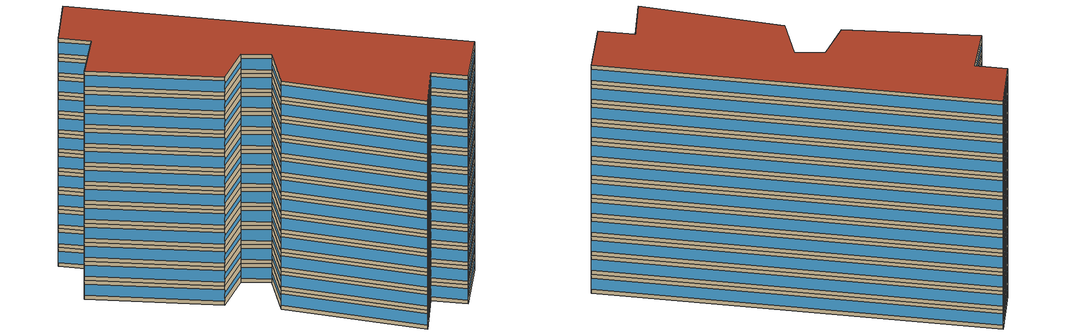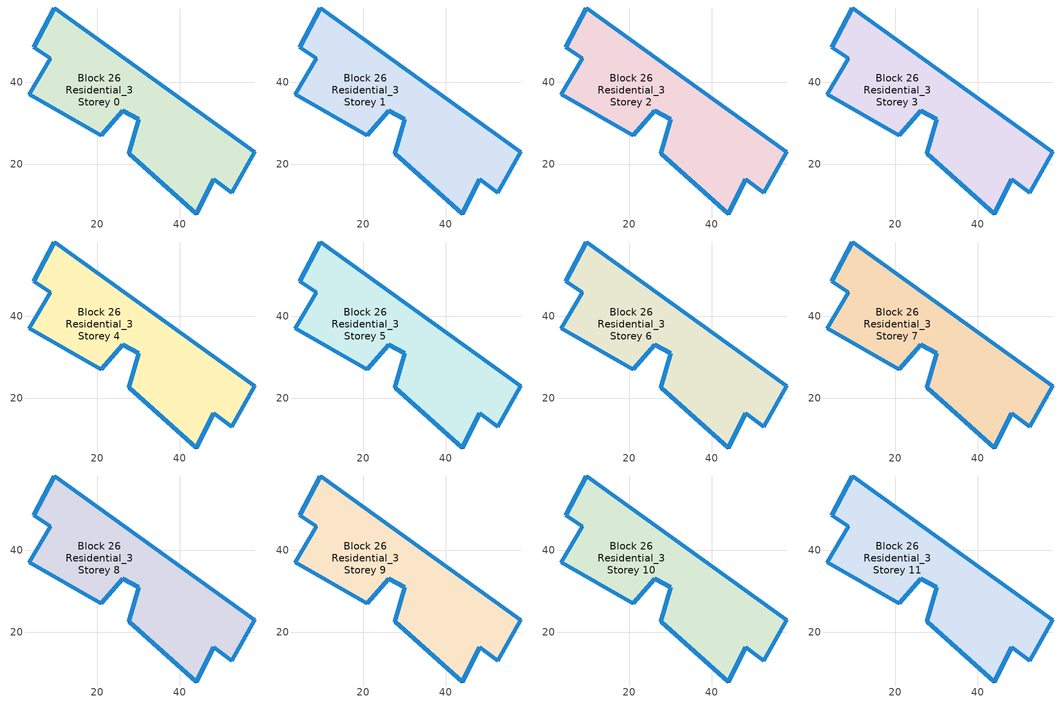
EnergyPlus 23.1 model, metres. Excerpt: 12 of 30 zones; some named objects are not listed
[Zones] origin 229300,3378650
Block 26 Residential_3 Storey 0
 floor ground (Project Floor): 58.23,23.07 52.69,13.11 48.26,16.33 44.01,7.89 27.66,22.5 29.99,30.98 26.1,32.97 20.86,27 3.43,36.97 8.45,45.73 4.49,48.49 9.53,58.01 z0
 wall outside (Project Wall): 9.53,58.01 4.49,48.49 8.45,45.73 3.43,36.97 20.86,27 26.1,32.97 29.99,30.98 27.66,22.5 44.01,7.89 48.26,16.33 52.69,13.11 58.23,23.07 9.53,58.01 z0:3
 window (Residential_west_window_construction): 9.53,58.01 4.49,48.49 / 8.45,45.72 3.43,36.98 / 29.99,30.98 27.66,22.5 z1.2:1.8
 window (Residential_south_window_construction): 4.49,48.49 8.45,45.73 / 3.44,36.97 20.85,27 / 26.1,32.97 29.99,30.99 / 27.67,22.49 44.01,7.9 / 48.26,16.32 52.69,13.11 z0.6:2.4
 window (Residential_east_window_construction): 20.86,27 26.1,32.97 / 44.02,7.89 48.26,16.32 / 52.7,13.11 58.22,23.06 z1.12:1.88
 window (Residential_north_window_construction): 58.2,23.08 9.55,58 z0.6:2.4
 roof outside (Project Ceiling): 52.69,13.11 58.23,23.07 9.53,58.01 4.49,48.49 8.45,45.73 3.43,36.97 20.86,27 26.1,32.97 29.99,30.98 27.66,22.5 44.01,7.89 48.26,16.33 z3
Block 26 Residential_3 Storey 1
 floor outside (Project Floor): 58.23,23.07 52.69,13.11 48.26,16.33 44.01,7.89 27.66,22.5 29.99,30.98 26.1,32.97 20.86,27 3.43,36.97 8.45,45.73 4.49,48.49 9.53,58.01 z3
 wall outside (Project Wall): 9.53,58.01 4.49,48.49 8.45,45.73 3.43,36.97 20.86,27 26.1,32.97 29.99,30.98 27.66,22.5 44.01,7.89 48.26,16.33 52.69,13.11 58.23,23.07 9.53,58.01 z3:6
 window (Residential_west_window_construction): 9.53,58.01 4.49,48.49 / 8.45,45.72 3.43,36.98 / 29.99,30.98 27.66,22.5 z4.2:4.8
 window (Residential_south_window_construction): 4.49,48.49 8.45,45.73 / 3.44,36.97 20.85,27 / 26.1,32.97 29.99,30.99 / 27.67,22.49 44.01,7.9 / 48.26,16.32 52.69,13.11 z3.6:5.4
 window (Residential_east_window_construction): 20.86,27 26.1,32.97 / 44.02,7.89 48.26,16.32 / 52.7,13.11 58.22,23.06 z4.12:4.88
 window (Residential_north_window_construction): 58.2,23.08 9.55,58 z3.6:5.4
 roof outside (Project Ceiling): 52.69,13.11 58.23,23.07 9.53,58.01 4.49,48.49 8.45,45.73 3.43,36.97 20.86,27 26.1,32.97 29.99,30.98 27.66,22.5 44.01,7.89 48.26,16.33 z6
Block 26 Residential_3 Storey 2
 floor outside (Project Floor): 58.23,23.07 52.69,13.11 48.26,16.33 44.01,7.89 27.66,22.5 29.99,30.98 26.1,32.97 20.86,27 3.43,36.97 8.45,45.73 4.49,48.49 9.53,58.01 z6
 wall outside (Project Wall): 9.53,58.01 4.49,48.49 8.45,45.73 3.43,36.97 20.86,27 26.1,32.97 29.99,30.98 27.66,22.5 44.01,7.89 48.26,16.33 52.69,13.11 58.23,23.07 9.53,58.01 z6:9
 window (Residential_west_window_construction): 9.53,58.01 4.49,48.49 / 8.45,45.72 3.43,36.98 / 29.99,30.98 27.66,22.5 z7.2:7.8
 window (Residential_south_window_construction): 4.49,48.49 8.45,45.73 / 3.44,36.97 20.85,27 / 26.1,32.97 29.99,30.99 / 27.67,22.49 44.01,7.9 / 48.26,16.32 52.69,13.11 z6.6:8.4
 window (Residential_east_window_construction): 20.86,27 26.1,32.97 / 44.02,7.89 48.26,16.32 / 52.7,13.11 58.22,23.06 z7.12:7.88
 window (Residential_north_window_construction): 58.2,23.08 9.55,58 z6.6:8.4
 roof outside (Project Ceiling): 52.69,13.11 58.23,23.07 9.53,58.01 4.49,48.49 8.45,45.73 3.43,36.97 20.86,27 26.1,32.97 29.99,30.98 27.66,22.5 44.01,7.89 48.26,16.33 z9
Block 26 Residential_3 Storey 3
 floor outside (Project Floor): 58.23,23.07 52.69,13.11 48.26,16.33 44.01,7.89 27.66,22.5 29.99,30.98 26.1,32.97 20.86,27 3.43,36.97 8.45,45.73 4.49,48.49 9.53,58.01 z9
 wall outside (Project Wall): 9.53,58.01 4.49,48.49 8.45,45.73 3.43,36.97 20.86,27 26.1,32.97 29.99,30.98 27.66,22.5 44.01,7.89 48.26,16.33 52.69,13.11 58.23,23.07 9.53,58.01 z9:12
 window (Residential_west_window_construction): 9.53,58.01 4.49,48.49 / 8.45,45.72 3.43,36.98 / 29.99,30.98 27.66,22.5 z10.2:10.8
 window (Residential_south_window_construction): 4.49,48.49 8.45,45.73 / 3.44,36.97 20.85,27 / 26.1,32.97 29.99,30.99 / 27.67,22.49 44.01,7.9 / 48.26,16.32 52.69,13.11 z9.6:11.4
 window (Residential_east_window_construction): 20.86,27 26.1,32.97 / 44.02,7.89 48.26,16.32 / 52.7,13.11 58.22,23.06 z10.12:10.88
 window (Residential_north_window_construction): 58.2,23.08 9.55,58 z9.6:11.4
 roof outside (Project Ceiling): 52.69,13.11 58.23,23.07 9.53,58.01 4.49,48.49 8.45,45.73 3.43,36.97 20.86,27 26.1,32.97 29.99,30.98 27.66,22.5 44.01,7.89 48.26,16.33 z12
Block 26 Residential_3 Storey 4
 floor outside (Project Floor): 58.23,23.07 52.69,13.11 48.26,16.33 44.01,7.89 27.66,22.5 29.99,30.98 26.1,32.97 20.86,27 3.43,36.97 8.45,45.73 4.49,48.49 9.53,58.01 z12
 wall outside (Project Wall): 9.53,58.01 4.49,48.49 8.45,45.73 3.43,36.97 20.86,27 26.1,32.97 29.99,30.98 27.66,22.5 44.01,7.89 48.26,16.33 52.69,13.11 58.23,23.07 9.53,58.01 z12:15
 window (Residential_west_window_construction): 9.53,58.01 4.49,48.49 / 8.45,45.72 3.43,36.98 / 29.99,30.98 27.66,22.5 z13.2:13.8
 window (Residential_south_window_construction): 4.49,48.49 8.45,45.73 / 3.44,36.97 20.85,27 / 26.1,32.97 29.99,30.99 / 27.67,22.49 44.01,7.9 / 48.26,16.32 52.69,13.11 z12.6:14.4
 window (Residential_east_window_construction): 20.86,27 26.1,32.97 / 44.02,7.89 48.26,16.32 / 52.7,13.11 58.22,23.06 z13.12:13.88
 window (Residential_north_window_construction): 58.2,23.08 9.55,58 z12.6:14.4
 roof outside (Project Ceiling): 52.69,13.11 58.23,23.07 9.53,58.01 4.49,48.49 8.45,45.73 3.43,36.97 20.86,27 26.1,32.97 29.99,30.98 27.66,22.5 44.01,7.89 48.26,16.33 z15
Block 26 Residential_3 Storey 5
 floor outside (Project Floor): 58.23,23.07 52.69,13.11 48.26,16.33 44.01,7.89 27.66,22.5 29.99,30.98 26.1,32.97 20.86,27 3.43,36.97 8.45,45.73 4.49,48.49 9.53,58.01 z15
 wall outside (Project Wall): 9.53,58.01 4.49,48.49 8.45,45.73 3.43,36.97 20.86,27 26.1,32.97 29.99,30.98 27.66,22.5 44.01,7.89 48.26,16.33 52.69,13.11 58.23,23.07 9.53,58.01 z15:18
 window (Residential_west_window_construction): 9.53,58.01 4.49,48.49 / 8.45,45.72 3.43,36.98 / 29.99,30.98 27.66,22.5 z16.2:16.8
 window (Residential_south_window_construction): 4.49,48.49 8.45,45.73 / 3.44,36.97 20.85,27 / 26.1,32.97 29.99,30.99 / 27.67,22.49 44.01,7.9 / 48.26,16.32 52.69,13.11 z15.6:17.4
 window (Residential_east_window_construction): 20.86,27 26.1,32.97 / 44.02,7.89 48.26,16.32 / 52.7,13.11 58.22,23.06 z16.12:16.88
 window (Residential_north_window_construction): 58.2,23.08 9.55,58 z15.6:17.4
 roof outside (Project Ceiling): 52.69,13.11 58.23,23.07 9.53,58.01 4.49,48.49 8.45,45.73 3.43,36.97 20.86,27 26.1,32.97 29.99,30.98 27.66,22.5 44.01,7.89 48.26,16.33 z18
Block 26 Residential_3 Storey 6
 floor outside (Project Floor): 58.23,23.07 52.69,13.11 48.26,16.33 44.01,7.89 27.66,22.5 29.99,30.98 26.1,32.97 20.86,27 3.43,36.97 8.45,45.73 4.49,48.49 9.53,58.01 z18
 wall outside (Project Wall): 9.53,58.01 4.49,48.49 8.45,45.73 3.43,36.97 20.86,27 26.1,32.97 29.99,30.98 27.66,22.5 44.01,7.89 48.26,16.33 52.69,13.11 58.23,23.07 9.53,58.01 z18:21
 window (Residential_west_window_construction): 9.53,58.01 4.49,48.49 / 8.45,45.72 3.43,36.98 / 29.99,30.98 27.66,22.5 z19.2:19.8
 window (Residential_south_window_construction): 4.49,48.49 8.45,45.73 / 3.44,36.97 20.85,27 / 26.1,32.97 29.99,30.99 / 27.67,22.49 44.01,7.9 / 48.26,16.32 52.69,13.11 z18.6:20.4
 window (Residential_east_window_construction): 20.86,27 26.1,32.97 / 44.02,7.89 48.26,16.32 / 52.7,13.11 58.22,23.06 z19.12:19.88
 window (Residential_north_window_construction): 58.2,23.08 9.55,58 z18.6:20.4
 roof outside (Project Ceiling): 52.69,13.11 58.23,23.07 9.53,58.01 4.49,48.49 8.45,45.73 3.43,36.97 20.86,27 26.1,32.97 29.99,30.98 27.66,22.5 44.01,7.89 48.26,16.33 z21
Block 26 Residential_3 Storey 7
 floor outside (Project Floor): 58.23,23.07 52.69,13.11 48.26,16.33 44.01,7.89 27.66,22.5 29.99,30.98 26.1,32.97 20.86,27 3.43,36.97 8.45,45.73 4.49,48.49 9.53,58.01 z21
 wall outside (Project Wall): 9.53,58.01 4.49,48.49 8.45,45.73 3.43,36.97 20.86,27 26.1,32.97 29.99,30.98 27.66,22.5 44.01,7.89 48.26,16.33 52.69,13.11 58.23,23.07 9.53,58.01 z21:24
 window (Residential_west_window_construction): 9.53,58.01 4.49,48.49 / 8.45,45.72 3.43,36.98 / 29.99,30.98 27.66,22.5 z22.2:22.8
 window (Residential_south_window_construction): 4.49,48.49 8.45,45.73 / 3.44,36.97 20.85,27 / 26.1,32.97 29.99,30.99 / 27.67,22.49 44.01,7.9 / 48.26,16.32 52.69,13.11 z21.6:23.4
 window (Residential_east_window_construction): 20.86,27 26.1,32.97 / 44.02,7.89 48.26,16.32 / 52.7,13.11 58.22,23.06 z22.12:22.88
 window (Residential_north_window_construction): 58.2,23.08 9.55,58 z21.6:23.4
 roof outside (Project Ceiling): 52.69,13.11 58.23,23.07 9.53,58.01 4.49,48.49 8.45,45.73 3.43,36.97 20.86,27 26.1,32.97 29.99,30.98 27.66,22.5 44.01,7.89 48.26,16.33 z24
Block 26 Residential_3 Storey 8
 floor outside (Project Floor): 58.23,23.07 52.69,13.11 48.26,16.33 44.01,7.89 27.66,22.5 29.99,30.98 26.1,32.97 20.86,27 3.43,36.97 8.45,45.73 4.49,48.49 9.53,58.01 z24
 wall outside (Project Wall): 9.53,58.01 4.49,48.49 8.45,45.73 3.43,36.97 20.86,27 26.1,32.97 29.99,30.98 27.66,22.5 44.01,7.89 48.26,16.33 52.69,13.11 58.23,23.07 9.53,58.01 z24:27
 window (Residential_west_window_construction): 9.53,58.01 4.49,48.49 / 8.45,45.72 3.43,36.98 / 29.99,30.98 27.66,22.5 z25.2:25.8
 window (Residential_south_window_construction): 4.49,48.49 8.45,45.73 / 3.44,36.97 20.85,27 / 26.1,32.97 29.99,30.99 / 27.67,22.49 44.01,7.9 / 48.26,16.32 52.69,13.11 z24.6:26.4
 window (Residential_east_window_construction): 20.86,27 26.1,32.97 / 44.02,7.89 48.26,16.32 / 52.7,13.11 58.22,23.06 z25.12:25.88
 window (Residential_north_window_construction): 58.2,23.08 9.55,58 z24.6:26.4
 roof outside (Project Ceiling): 52.69,13.11 58.23,23.07 9.53,58.01 4.49,48.49 8.45,45.73 3.43,36.97 20.86,27 26.1,32.97 29.99,30.98 27.66,22.5 44.01,7.89 48.26,16.33 z27
Block 26 Residential_3 Storey 9
 floor outside (Project Floor): 58.23,23.07 52.69,13.11 48.26,16.33 44.01,7.89 27.66,22.5 29.99,30.98 26.1,32.97 20.86,27 3.43,36.97 8.45,45.73 4.49,48.49 9.53,58.01 z27
 wall outside (Project Wall): 9.53,58.01 4.49,48.49 8.45,45.73 3.43,36.97 20.86,27 26.1,32.97 29.99,30.98 27.66,22.5 44.01,7.89 48.26,16.33 52.69,13.11 58.23,23.07 9.53,58.01 z27:30
 window (Residential_west_window_construction): 9.53,58.01 4.49,48.49 / 8.45,45.72 3.43,36.98 / 29.99,30.98 27.66,22.5 z28.2:28.8
 window (Residential_south_window_construction): 4.49,48.49 8.45,45.73 / 3.44,36.97 20.85,27 / 26.1,32.97 29.99,30.99 / 27.67,22.49 44.01,7.9 / 48.26,16.32 52.69,13.11 z27.6:29.4
 window (Residential_east_window_construction): 20.86,27 26.1,32.97 / 44.02,7.89 48.26,16.32 / 52.7,13.11 58.22,23.06 z28.12:28.88
 window (Residential_north_window_construction): 58.2,23.08 9.55,58 z27.6:29.4
 roof outside (Project Ceiling): 52.69,13.11 58.23,23.07 9.53,58.01 4.49,48.49 8.45,45.73 3.43,36.97 20.86,27 26.1,32.97 29.99,30.98 27.66,22.5 44.01,7.89 48.26,16.33 z30
Block 26 Residential_3 Storey 10
 floor outside (Project Floor): 58.23,23.07 52.69,13.11 48.26,16.33 44.01,7.89 27.66,22.5 29.99,30.98 26.1,32.97 20.86,27 3.43,36.97 8.45,45.73 4.49,48.49 9.53,58.01 z30
 wall outside (Project Wall): 9.53,58.01 4.49,48.49 8.45,45.73 3.43,36.97 20.86,27 26.1,32.97 29.99,30.98 27.66,22.5 44.01,7.89 48.26,16.33 52.69,13.11 58.23,23.07 9.53,58.01 z30:33
 window (Residential_west_window_construction): 9.53,58.01 4.49,48.49 / 8.45,45.72 3.43,36.98 / 29.99,30.98 27.66,22.5 z31.2:31.8
 window (Residential_south_window_construction): 4.49,48.49 8.45,45.73 / 3.44,36.97 20.85,27 / 26.1,32.97 29.99,30.99 / 27.67,22.49 44.01,7.9 / 48.26,16.32 52.69,13.11 z30.6:32.4
 window (Residential_east_window_construction): 20.86,27 26.1,32.97 / 44.02,7.89 48.26,16.32 / 52.7,13.11 58.22,23.06 z31.12:31.88
 window (Residential_north_window_construction): 58.2,23.08 9.55,58 z30.6:32.4
 roof outside (Project Ceiling): 52.69,13.11 58.23,23.07 9.53,58.01 4.49,48.49 8.45,45.73 3.43,36.97 20.86,27 26.1,32.97 29.99,30.98 27.66,22.5 44.01,7.89 48.26,16.33 z33
Block 26 Residential_3 Storey 11
 floor outside (Project Floor): 58.23,23.07 52.69,13.11 48.26,16.33 44.01,7.89 27.66,22.5 29.99,30.98 26.1,32.97 20.86,27 3.43,36.97 8.45,45.73 4.49,48.49 9.53,58.01 z33
 wall outside (Project Wall): 9.53,58.01 4.49,48.49 8.45,45.73 3.43,36.97 20.86,27 26.1,32.97 29.99,30.98 27.66,22.5 44.01,7.89 48.26,16.33 52.69,13.11 58.23,23.07 9.53,58.01 z33:36
 window (Residential_west_window_construction): 9.53,58.01 4.49,48.49 / 8.45,45.72 3.43,36.98 / 29.99,30.98 27.66,22.5 z34.2:34.8
 window (Residential_south_window_construction): 4.49,48.49 8.45,45.73 / 3.44,36.97 20.85,27 / 26.1,32.97 29.99,30.99 / 27.67,22.49 44.01,7.9 / 48.26,16.32 52.69,13.11 z33.6:35.4
 window (Residential_east_window_construction): 20.86,27 26.1,32.97 / 44.02,7.89 48.26,16.32 / 52.7,13.11 58.22,23.06 z34.12:34.88
 window (Residential_north_window_construction): 58.2,23.08 9.55,58 z33.6:35.4
 roof outside (Project Ceiling): 52.69,13.11 58.23,23.07 9.53,58.01 4.49,48.49 8.45,45.73 3.43,36.97 20.86,27 26.1,32.97 29.99,30.98 27.66,22.5 44.01,7.89 48.26,16.33 z36
[Building]
Building_1: North Axis=0; Terrain=City; Loads Convergence Tolerance Value=0.04; Temperature Convergence Tolerance Value=0.4; Solar Distribution=FullExterior; Maximum Number of Warmup Days=25; Minimum Number of Warmup Days=6
[Site:Location]
CHN Design_Conditions: Latitude=30; Longitude=114; Time Zone=8; Elevation=12
[SIZINGPERIOD:DESIGNDAY] Day of Month=21; DryBulb Temperature Range Modifier Type=DefaultMultipliers; Humidity Condition Type=Wetbulb; Barometric Pressure=101181; Rain Indicator=No; Snow Indicator=No; Daylight Saving Time Indicator=No; Sky Clearness=0; Begin Environment Reset Mode=FullResetAtBeginEnvironment
Name | Month | Day Type | Maximum DryBulb Temperature | Daily DryBulb Temperature Range | Wetbulb or DewPoint at Maximum DryBulb | Wind Speed | Wind Direction | Solar Model Indicator | ASHRAE Clear Sky Optical Depth for Beam Irradiance taub | ASHRAE Clear Sky Optical Depth for Diffuse Irradiance taud
Ann Htg 99.6% Condns DB | 1 | WinterDesignDay | -10 | 0 | -4.8 | 1 | 340 | ASHRAEClearSky | 0 | 0
Ann Clg .4% Condns DB=>MWB | 7 | SummerDesignDay | 40 | 6.6 | 27.1 | 3.5 | 220 | ASHRAETau | 0.781 | 1.413
[MATERIAL]
DefaultMaterial: Roughness=Rough; Thickness=0.1; Conductivity=0.1; Density=1000; Specific Heat=1000; Thermal Absorptance=0.9; Solar Absorptance=0.7; Visible Absorptance=0.7
[WINDOWMATERIAL:SIMPLEGLAZINGSYSTEM] Solar Heat Gain Coefficient=0.4; Visible Transmittance=0.6
Name | UFactor
Residential_east_window; Residential_south_window; Residential_north_window | 2
Residential_west_window | 1.5
[CONSTRUCTION]
Project Wall; Project Floor; Project Ceiling: DefaultMaterial
Residential_east_window_construction: Residential_east_window
Residential_south_window_construction: Residential_south_window
Residential_west_window_construction: Residential_west_window
Residential_north_window_construction: Residential_north_window
[SPACE] Ceiling Height=autocalculate; Volume=autocalculate; Floor Area=autocalculate; Space Type=Residential
Name | Zone
Block 26 Residential_3 Storey 0_space | Block 26 Residential_3 Storey 0
Block 26 Residential_3 Storey 1_space | Block 26 Residential_3 Storey 1
Block 26 Residential_3 Storey 2_space | Block 26 Residential_3 Storey 2
Block 26 Residential_3 Storey 3_space | Block 26 Residential_3 Storey 3
Block 26 Residential_3 Storey 4_space | Block 26 Residential_3 Storey 4
Block 26 Residential_3 Storey 5_space | Block 26 Residential_3 Storey 5
Block 26 Residential_3 Storey 6_space | Block 26 Residential_3 Storey 6
Block 26 Residential_3 Storey 7_space | Block 26 Residential_3 Storey 7
Block 26 Residential_3 Storey 8_space | Block 26 Residential_3 Storey 8
Block 26 Residential_3 Storey 9_space | Block 26 Residential_3 Storey 9
Block 26 Residential_3 Storey 10_space | Block 26 Residential_3 Storey 10
Block 26 Residential_3 Storey 11_space | Block 26 Residential_3 Storey 11
[SPACELIST]
Residential: Block 26 Residential_3 Storey 0_space, Block 26 Residential_3 Storey 1_space, Block 26 Residential_3 Storey 2_space, Block 26 Residential_3 Storey 3_space, Block 26 Residential_3 Storey 4_space, Block 26 Residential_3 Storey 5_space, Block 26 Residential_3 Storey 6_space, Block 26 Residential_3 Storey 7_space, Block 26 Residential_3 Storey 8_space, Block 26 Residential_3 Storey 9_space, Block 26 Residential_3 Storey 10_space, Block 26 Residential_3 Storey 11_space, Block 26 Residential_3 Storey 12_space, Block 26 Residential_3 Storey 13_space, Block 26 Residential_3 Storey 14_space, Block 26 Residential_3 Storey 15_space, Block 26 Residential_3 Storey 16_space, Block 26 Residential_3 Storey 17_space, Block 26 Residential_3 Storey 18_space, Block 26 Residential_3 Storey 19_space, Block 26 Residential_3 Storey 20_space, Block 26 Residential_3 Storey 21_space, Block 26 Residential_3 Storey 22_space, Block 26 Residential_3 Storey 23_space, Block 26 Residential_3 Storey 24_space, Block 26 Residential_3 Storey 25_space, Block 26 Residential_3 Storey 26_space, Block 26 Residential_3 Storey 27_space, Block 26 Residential_3 Storey 28_space, Block 26 Residential_3 Storey 29_space
[ZONE] Type=1; Multiplier=1; Ceiling Height=autocalculate; Volume=autocalculate; Floor Area=autocalculate; Part of Total Floor Area=Yes
Block 26 Residential_3 Storey 0; Block 26 Residential_3 Storey 1; Block 26 Residential_3 Storey 2; Block 26 Residential_3 Storey 3; Block 26 Residential_3 Storey 4; Block 26 Residential_3 Storey 5; Block 26 Residential_3 Storey 6; Block 26 Residential_3 Storey 7; Block 26 Residential_3 Storey 8; Block 26 Residential_3 Storey 9; Block 26 Residential_3 Storey 10; Block 26 Residential_3 Storey 11
[PEOPLE]
People_for_residential: Zone or ZoneList or Space or SpaceList=Residential; Number of People Schedule=SeasonalSchedule_Schedule_residential_people; Number of People Calculation Method=People/Area; People per Floor Area=0.04; Fraction Radiant=0.3; Sensible Heat Fraction=autocalculate; Activity Level Schedule=SeasonalSchedule_Schedule_residential_activity; Carbon Dioxide Generation Rate=3.82e-08; Enable ASHRAE 55 Comfort Warnings=No; Mean Radiant Temperature Calculation Type=ZoneAveraged; Clothing Insulation Calculation Method=ClothingInsulationSchedule; Cold Stress Temperature Threshold=15.56; Heat Stress Temperature Threshold=30
[LIGHTS]
Light_for_residential: Zone or ZoneList or Space or SpaceList=Residential; Schedule=SeasonalSchedule_residential_lighting; Design Level Calculation Method=Watts/Area; Watts per Zone Floor Area=5; Return Air Fraction=0; Fraction Radiant=0.32; Fraction Visible=0.25; Fraction Replaceable=1; EndUse Subcategory=General; Return Air Fraction Calculated from Plenum Temperature=No; Return Air Fraction Function of Plenum Temperature Coefficient 1=0; Return Air Fraction Function of Plenum Temperature Coefficient 2=0
[ELECTRICEQUIPMENT]
Equipment_for_residential: Zone or ZoneList or Space or SpaceList=Residential; Schedule=SeasonalSchedule_Schedule_residential_equipment; Design Level Calculation Method=Watts/Area; Watts per Zone Floor Area=3.8; Fraction Latent=0; Fraction Radiant=0; Fraction Lost=0; EndUse Subcategory=Electric Equipment
[DAYLIGHTING:CONTROLS] Illuminance Setpoint at Reference Point 1=300
Name | Zone or Space | Glare Calculation Daylighting Reference Point | Daylighting Reference Point 1
Dlight_Block 26 Residential_3 Storey 0 | Block 26 Residential_3 Storey 0 | Rpoint_Block 26 Residential_3 Storey 0 | Rpoint_Block 26 Residential_3 Storey 0
Dlight_Block 26 Residential_3 Storey 1 | Block 26 Residential_3 Storey 1 | Rpoint_Block 26 Residential_3 Storey 1 | Rpoint_Block 26 Residential_3 Storey 1
Dlight_Block 26 Residential_3 Storey 2 | Block 26 Residential_3 Storey 2 | Rpoint_Block 26 Residential_3 Storey 2 | Rpoint_Block 26 Residential_3 Storey 2
Dlight_Block 26 Residential_3 Storey 3 | Block 26 Residential_3 Storey 3 | Rpoint_Block 26 Residential_3 Storey 3 | Rpoint_Block 26 Residential_3 Storey 3
Dlight_Block 26 Residential_3 Storey 4 | Block 26 Residential_3 Storey 4 | Rpoint_Block 26 Residential_3 Storey 4 | Rpoint_Block 26 Residential_3 Storey 4
Dlight_Block 26 Residential_3 Storey 5 | Block 26 Residential_3 Storey 5 | Rpoint_Block 26 Residential_3 Storey 5 | Rpoint_Block 26 Residential_3 Storey 5
Dlight_Block 26 Residential_3 Storey 6 | Block 26 Residential_3 Storey 6 | Rpoint_Block 26 Residential_3 Storey 6 | Rpoint_Block 26 Residential_3 Storey 6
Dlight_Block 26 Residential_3 Storey 7 | Block 26 Residential_3 Storey 7 | Rpoint_Block 26 Residential_3 Storey 7 | Rpoint_Block 26 Residential_3 Storey 7
Dlight_Block 26 Residential_3 Storey 8 | Block 26 Residential_3 Storey 8 | Rpoint_Block 26 Residential_3 Storey 8 | Rpoint_Block 26 Residential_3 Storey 8
Dlight_Block 26 Residential_3 Storey 9 | Block 26 Residential_3 Storey 9 | Rpoint_Block 26 Residential_3 Storey 9 | Rpoint_Block 26 Residential_3 Storey 9
Dlight_Block 26 Residential_3 Storey 10 | Block 26 Residential_3 Storey 10 | Rpoint_Block 26 Residential_3 Storey 10 | Rpoint_Block 26 Residential_3 Storey 10
Dlight_Block 26 Residential_3 Storey 11 | Block 26 Residential_3 Storey 11 | Rpoint_Block 26 Residential_3 Storey 11 | Rpoint_Block 26 Residential_3 Storey 11
[HVACTEMPLATE:THERMOSTAT]
Name | Heating Setpoint Schedule | Cooling Setpoint Schedule
Thermostat_for_office | SeasonalSchedule_office_heating | SeasonalSchedule_office_cooling
Thermostat_for_commercial | SeasonalSchedule_commerical_heating | SeasonalSchedule_commerical_cooling
Thermostat_for_residential | SeasonalSchedule_residential_heating | SeasonalSchedule_residential_cooling
Thermostat_for_school | SeasonalSchedule_school_heating | SeasonalSchedule_school_cooling
Thermostat_for_hospital | SeasonalSchedule_hospital_heating | SeasonalSchedule_hospital_cooling
Thermostat_for_industrial | SeasonalSchedule_Industrial_heating | SeasonalSchedule_Industrial_cooling
Thermostat_for_transport | SeasonalSchedule_transport_heating | SeasonalSchedule_transport_cooling
Thermostat_for_administration | SeasonalSchedule_administration_heating | SeasonalSchedule_administration_cooling
[HVACTEMPLATE:ZONE:IDEALLOADSAIRSYSTEM] Template Thermostat=Thermostat_for_residential; Maximum Heating Supply Air Temperature=50; Minimum Cooling Supply Air Temperature=13; Maximum Heating Supply Air Humidity Ratio=0.0156; Minimum Cooling Supply Air Humidity Ratio=0.0077; Heating Limit=NoLimit; Cooling Limit=NoLimit; Dehumidification Control Type=ConstantSensibleHeatRatio; Cooling Sensible Heat Ratio=0.7; Dehumidification Setpoint=60; Humidification Control Type=None; Humidification Setpoint=30; Outdoor Air Method=DetailedSpecification; Outdoor Air Flow Rate per Person=0.00944; Outdoor Air Flow Rate per Zone Floor Area=0; Outdoor Air Flow Rate per Zone=0; Design Specification Outdoor Air Object=Ventilation_for_residential; Demand Controlled Ventilation Type=None; Outdoor Air Economizer Type=NoEconomizer; Heat Recovery Type=None; Sensible Heat Recovery Effectiveness=0.7; Latent Heat Recovery Effectiveness=0.65
Block 26 Residential_3 Storey 0; Block 26 Residential_3 Storey 1; Block 26 Residential_3 Storey 2; Block 26 Residential_3 Storey 3; Block 26 Residential_3 Storey 4; Block 26 Residential_3 Storey 5; Block 26 Residential_3 Storey 6; Block 26 Residential_3 Storey 7; Block 26 Residential_3 Storey 8; Block 26 Residential_3 Storey 9; Block 26 Residential_3 Storey 10; Block 26 Residential_3 Storey 11
[DESIGNSPECIFICATION:OUTDOORAIR]
Ventilation_for_residential: Outdoor Air Method=Flow/Person; Outdoor Air Flow per Person=0.00833333; Outdoor Air Flow per Zone Floor Area=0; Outdoor Air Flow per Zone=0; Outdoor Air Flow Air Changes per Hour=0
[SCHEDULE:DAY:HOURLY]
Schedule_administration_heating_summer_hourly; Schedule_commerical_heating_summer_hourly; Schedule_residential_heating_summer_hourly; Schedule_school_heating_summer_hourly; Schedule_hospital_heating_summer_hourly; Schedule_Industrial_heating_summer_hourly; Schedule_transport_heating_summer_hourly; Schedule_office_heating_summer_hourly: -20, -20, -20, -20, -20, -20, -20, -20, -20, -20, -20, -20, -20, -20, -20, -20, -20, -20, -20, -20, -20, -20, -20, -20
Schedule_administration_heating_winnter_weekday_hourly: 5, 5, 5, 5, 5, 5, 12, 12, 18, 20, 20, 20, 20, 20, 20, 20, 20, 20, 18, 5, 5, 5, 5, 5
Schedule_administration_heating_winnter_holiday_hourly; Schedule_school_heating_winnter_holiday_hourly: 5, 5, 5, 5, 5, 5, 5, 5, 5, 5, 5, 5, 5, 5, 5, 5, 5, 5, 5, 5, 5, 5, 5, 5
Schedule_administration_cooling_winter_hourly; Schedule_administration_cooling_summer_holiday_hourly; Schedule_commerical_cooling_winter_hourly; Schedule_residential_cooling_winter_hourly; Schedule_school_cooling_winter_hourly; Schedule_school_cooling_summer_holiday_hourly; Schedule_hospital_cooling_winter_hourly; Schedule_Industrial_cooling_winter_hourly; Schedule_transport_cooling_winter_hourly; Schedule_office_cooling_winter_hourly: 50, 50, 50, 50, 50, 50, 50, 50, 50, 50, 50, 50, 50, 50, 50, 50, 50, 50, 50, 50, 50, 50, 50, 50
Schedule_administration_cooling_summer_weekday_hourly: 50, 50, 50, 50, 50, 50, 50, 28, 26, 26, 26, 26, 26, 26, 26, 26, 26, 26, 50, 50, 50, 50, 50, 50
Schedule_commerical_heating_winnter_weekday_hourly; Schedule_commerical_heating_winnter_holiday_hourly: 5, 5, 5, 5, 5, 5, 12, 16, 18, 18, 18, 18, 18, 18, 18, 18, 18, 18, 18, 18, 12, 5, 5, 5
Schedule_commerical_cooling_summer_weekday_hourly; Schedule_commerical_cooling_summer_holiday_hourly: 50, 50, 50, 50, 50, 50, 50, 28, 24, 24, 24, 24, 24, 24, 24, 24, 24, 24, 24, 24, 24, 28, 50, 50
Schedule_residential_heating_winnter_weekday_hourly; Schedule_residential_heating_winnter_holiday_hourly: 18, 18, 18, 18, 18, 18, 18, -20, -20, -20, -20, -20, -20, -20, -20, -20, -20, -20, -20, -20, 18, 18, 18, 18
Schedule_residential_cooling_summer_weekday_hourly; Schedule_residential_cooling_summer_holiday_hourly: 26, 26, 26, 26, 26, 26, 26, 50, 50, 50, 50, 50, 50, 50, 50, 50, 50, 50, 50, 50, 26, 26, 26, 26
Schedule_residential_lighting_weekday_hourly; Schedule_residential_lighting_holiday_hourly: 0.1, 0.1, 0.1, 0.1, 0.1, 0.8, 0.5, 0, 0, 0, 0, 0, 0, 0, 0, 0, 0, 0, 1, 1, 1, 1, 0.1, 0.1
Schedule_residential_equipment_weekday_hourly: 0.2, 0.2, 0.2, 0.2, 0.2, 0.2, 0.8, 0.8, 0.6, 0.6, 0.8, 0.8, 0.8, 0.5, 0.5, 0.5, 0.6, 0.9, 0.9, 0.9, 0.9, 0.9, 0.2, 0.2
Schedule_residential_equipment_holiday_hourly: 0.2, 0.2, 0.2, 0.2, 0.2, 0.2, 0.75, 1, 0.5, 0.3, 0.5, 0.8, 0.5, 0.25, 0.25, 0.25, 0.25, 0.5, 0.9, 0.8, 0.75, 0.5, 0.2, 0.2
Schedule_residential_people_weekday_hourly: 1, 1, 1, 1, 1, 1, 0.5, 0.5, 0, 0, 0, 0, 0, 0, 0, 0, 0, 0, 0, 0, 0.5, 1, 1, 1
Schedule_residential_people_holiday_hourly: 0.5, 0.5, 0.5, 0.5, 0.5, 0.5, 0.5, 0.5, 0.5, 0.5, 0.5, 0.5, 0.5, 0.5, 0.5, 0.5, 0.5, 0.5, 0.5, 0.5, 0.5, 0.5, 0.5, 0.5
Schedule_residential_activity_weekday_hourly; Schedule_residential_activity_holiday_hourly: 108, 108, 108, 108, 108, 108, 108, 108, 108, 108, 108, 108, 108, 108, 108, 108, 108, 108, 108, 108, 108, 108, 108, 108
Schedule_school_heating_winnter_weekday_hourly: 5, 5, 5, 5, 5, 12, 18, 20, 20, 20, 20, 20, 20, 20, 20, 20, 20, 20, 18, 12, 5, 5, 5, 5
Schedule_school_cooling_summer_weekday_hourly: 50, 50, 50, 50, 50, 50, 28, 26, 26, 26, 26, 26, 26, 26, 26, 26, 26, 26, 50, 50, 50, 50, 50, 50
Schedule_hospital_heating_winnter_weekday_hourly; Schedule_hospital_heating_winnter_holiday_hourly: 22, 22, 22, 22, 22, 22, 22, 22, 22, 22, 22, 22, 22, 22, 22, 22, 22, 22, 22, 22, 22, 22, 22, 22
Schedule_hospital_cooling_summer_weekday_hourly; Schedule_hospital_cooling_summer_holiday_hourly: 26, 26, 26, 26, 26, 26, 26, 26, 26, 26, 26, 26, 26, 26, 26, 26, 26, 26, 26, 26, 26, 26, 26, 26
Schedule_Industrial_heating_winnter_weekday_hourly; Schedule_Industrial_heating_winnter_holiday_hourly: -20, -20, -20, -20, -20, -20, 18, 18, 18, 18, 18, 18, 18, 18, 18, 18, 18, 18, 18, -20, -20, -20, -20, -20
Schedule_Industrial_cooling_summer_weekday_hourly; Schedule_Industrial_cooling_summer_holiday_hourly: 50, 50, 50, 50, 50, 50, 50, 28, 28, 28, 28, 28, 28, 28, 28, 28, 28, 28, 28, 50, 50, 50, 50, 50
Schedule_transport_heating_winnter_weekday_hourly; Schedule_transport_heating_winnter_holiday_hourly: 18, 18, 18, 18, 18, 18, 20, 20, 20, 20, 20, 20, 20, 20, 20, 20, 20, 20, 20, 20, 20, 20, 18, 18
Schedule_transport_cooling_summer_weekday_hourly; Schedule_transport_cooling_summer_holiday_hourly: 26, 26, 26, 26, 26, 26, 26, 24, 24, 24, 25, 24, 24, 24, 24, 24, 24, 24, 24, 24, 24, 24, 26, 28
Schedule_office_heating_winnter_weekday_hourly: 5, 5, 5, 5, 5, 5, 12, 18, 20, 20, 20, 20, 20, 20, 20, 20, 20, 20, 20, 18, 12, 5, 5, 5
Schedule_office_heating_winnter_holiday_hourly: 5, 5, 5, 5, 5, 5, 5, 5, 5, 16, 16, 16, 16, 16, 16, 16, 16, 5, 5, 5, 5, 5, 5, 5
Schedule_office_cooling_summer_weekday_hourly: 50, 50, 50, 50, 50, 50, 28, 26, 26, 26, 26, 26, 26, 26, 26, 26, 26, 26, 26, 26, 50, 50, 50, 50
Schedule_office_cooling_summer_holiday_hourly: 50, 50, 50, 50, 50, 50, 50, 50, 50, 50, 50, 26, 26, 26, 26, 26, 26, 50, 50, 50, 50, 50, 50, 50
[SCHEDULE:WEEK:DAILY]
Schedule_office_heating_summer_weekly: Schedule_office_heating_summer_hourly, Schedule_office_heating_summer_hourly, Schedule_office_heating_summer_hourly, Schedule_office_heating_summer_hourly, Schedule_office_heating_summer_hourly, Schedule_office_heating_summer_hourly, Schedule_office_heating_summer_hourly, Schedule_office_heating_summer_hourly, Schedule_office_heating_summer_hourly, Schedule_office_heating_summer_hourly, Schedule_office_heating_summer_hourly, Schedule_office_heating_summer_hourly
Schedule_office_heating_winnter_weekly: Schedule_office_heating_winnter_holiday_hourly, Schedule_office_heating_winnter_weekday_hourly, Schedule_office_heating_winnter_weekday_hourly, Schedule_office_heating_winnter_weekday_hourly, Schedule_office_heating_winnter_weekday_hourly, Schedule_office_heating_winnter_weekday_hourly, Schedule_office_heating_winnter_holiday_hourly, Schedule_office_heating_winnter_holiday_hourly, Schedule_office_heating_winnter_weekday_hourly, Schedule_office_heating_winnter_weekday_hourly, Schedule_office_heating_winnter_holiday_hourly, Schedule_office_heating_winnter_holiday_hourly
Schedule_office_cooling_winnter_weekly: Schedule_office_cooling_winter_hourly, Schedule_office_cooling_winter_hourly, Schedule_office_cooling_winter_hourly, Schedule_office_cooling_winter_hourly, Schedule_office_cooling_winter_hourly, Schedule_office_cooling_winter_hourly, Schedule_office_cooling_winter_hourly, Schedule_office_cooling_winter_hourly, Schedule_office_cooling_winter_hourly, Schedule_office_cooling_winter_hourly, Schedule_office_cooling_winter_hourly, Schedule_office_cooling_winter_hourly
Schedule_office_cooling_summer_weekly: Schedule_office_cooling_summer_holiday_hourly, Schedule_office_cooling_summer_weekday_hourly, Schedule_office_cooling_summer_weekday_hourly, Schedule_office_cooling_summer_weekday_hourly, Schedule_office_cooling_summer_weekday_hourly, Schedule_office_cooling_summer_weekday_hourly, Schedule_office_cooling_summer_holiday_hourly, Schedule_office_cooling_summer_holiday_hourly, Schedule_office_cooling_summer_weekday_hourly, Schedule_office_cooling_summer_weekday_hourly, Schedule_office_cooling_summer_holiday_hourly, Schedule_office_cooling_summer_holiday_hourly
Schedule_commerical_heating_summer_weekly: Schedule_commerical_heating_summer_hourly, Schedule_commerical_heating_summer_hourly, Schedule_commerical_heating_summer_hourly, Schedule_commerical_heating_summer_hourly, Schedule_commerical_heating_summer_hourly, Schedule_commerical_heating_summer_hourly, Schedule_commerical_heating_summer_hourly, Schedule_commerical_heating_summer_hourly, Schedule_commerical_heating_summer_hourly, Schedule_commerical_heating_summer_hourly, Schedule_commerical_heating_summer_hourly, Schedule_commerical_heating_summer_hourly
Schedule_commerical_heating_winnter_weekly: Schedule_commerical_heating_winnter_holiday_hourly, Schedule_commerical_heating_winnter_weekday_hourly, Schedule_commerical_heating_winnter_weekday_hourly, Schedule_commerical_heating_winnter_weekday_hourly, Schedule_commerical_heating_winnter_weekday_hourly, Schedule_commerical_heating_winnter_weekday_hourly, Schedule_commerical_heating_winnter_holiday_hourly, Schedule_commerical_heating_winnter_holiday_hourly, Schedule_commerical_heating_winnter_weekday_hourly, Schedule_commerical_heating_winnter_weekday_hourly, Schedule_commerical_heating_winnter_holiday_hourly, Schedule_commerical_heating_winnter_holiday_hourly
Schedule_commerical_cooling_winnter_weekly: Schedule_commerical_cooling_winter_hourly, Schedule_commerical_cooling_winter_hourly, Schedule_commerical_cooling_winter_hourly, Schedule_commerical_cooling_winter_hourly, Schedule_commerical_cooling_winter_hourly, Schedule_commerical_cooling_winter_hourly, Schedule_commerical_cooling_winter_hourly, Schedule_commerical_cooling_winter_hourly, Schedule_commerical_cooling_winter_hourly, Schedule_commerical_cooling_winter_hourly, Schedule_commerical_cooling_winter_hourly, Schedule_commerical_cooling_winter_hourly
Schedule_commerical_cooling_summer_weekly: Schedule_commerical_cooling_summer_holiday_hourly, Schedule_commerical_cooling_summer_weekday_hourly, Schedule_commerical_cooling_summer_weekday_hourly, Schedule_commerical_cooling_summer_weekday_hourly, Schedule_commerical_cooling_summer_weekday_hourly, Schedule_commerical_cooling_summer_weekday_hourly, Schedule_commerical_cooling_summer_holiday_hourly, Schedule_commerical_cooling_summer_holiday_hourly, Schedule_commerical_cooling_summer_weekday_hourly, Schedule_commerical_cooling_summer_weekday_hourly, Schedule_commerical_cooling_summer_holiday_hourly, Schedule_commerical_cooling_summer_holiday_hourly
Schedule_residential_heating_summer_weekly: Schedule_residential_heating_summer_hourly, Schedule_residential_heating_summer_hourly, Schedule_residential_heating_summer_hourly, Schedule_residential_heating_summer_hourly, Schedule_residential_heating_summer_hourly, Schedule_residential_heating_summer_hourly, Schedule_residential_heating_summer_hourly, Schedule_residential_heating_summer_hourly, Schedule_residential_heating_summer_hourly, Schedule_residential_heating_summer_hourly, Schedule_residential_heating_summer_hourly, Schedule_residential_heating_summer_hourly
Schedule_residential_heating_winnter_weekly: Schedule_residential_heating_winnter_holiday_hourly, Schedule_residential_heating_winnter_weekday_hourly, Schedule_residential_heating_winnter_weekday_hourly, Schedule_residential_heating_winnter_weekday_hourly, Schedule_residential_heating_winnter_weekday_hourly, Schedule_residential_heating_winnter_weekday_hourly, Schedule_residential_heating_winnter_holiday_hourly, Schedule_residential_heating_winnter_holiday_hourly, Schedule_residential_heating_winnter_weekday_hourly, Schedule_residential_heating_winnter_weekday_hourly, Schedule_residential_heating_winnter_holiday_hourly, Schedule_residential_heating_winnter_holiday_hourly
Schedule_residential_cooling_winnter_weekly: Schedule_residential_cooling_winter_hourly, Schedule_residential_cooling_winter_hourly, Schedule_residential_cooling_winter_hourly, Schedule_residential_cooling_winter_hourly, Schedule_residential_cooling_winter_hourly, Schedule_residential_cooling_winter_hourly, Schedule_residential_cooling_winter_hourly, Schedule_residential_cooling_winter_hourly, Schedule_residential_cooling_winter_hourly, Schedule_residential_cooling_winter_hourly, Schedule_residential_cooling_winter_hourly, Schedule_residential_cooling_winter_hourly
Schedule_residential_cooling_summer_weekly: Schedule_residential_cooling_summer_holiday_hourly, Schedule_residential_cooling_summer_weekday_hourly, Schedule_residential_cooling_summer_weekday_hourly, Schedule_residential_cooling_summer_weekday_hourly, Schedule_residential_cooling_summer_weekday_hourly, Schedule_residential_cooling_summer_weekday_hourly, Schedule_residential_cooling_summer_holiday_hourly, Schedule_residential_cooling_summer_holiday_hourly, Schedule_residential_cooling_summer_weekday_hourly, Schedule_residential_cooling_summer_weekday_hourly, Schedule_residential_cooling_summer_holiday_hourly, Schedule_residential_cooling_summer_holiday_hourly
Schedule_residential_lighting_weekly: Schedule_residential_lighting_holiday_hourly, Schedule_residential_lighting_weekday_hourly, Schedule_residential_lighting_weekday_hourly, Schedule_residential_lighting_weekday_hourly, Schedule_residential_lighting_weekday_hourly, Schedule_residential_lighting_weekday_hourly, Schedule_residential_lighting_holiday_hourly, Schedule_residential_lighting_holiday_hourly, Schedule_residential_lighting_weekday_hourly, Schedule_residential_lighting_weekday_hourly, Schedule_residential_lighting_holiday_hourly, Schedule_residential_lighting_holiday_hourly
Schedule_residential_equipment_weekly: Schedule_residential_equipment_holiday_hourly, Schedule_residential_equipment_weekday_hourly, Schedule_residential_equipment_weekday_hourly, Schedule_residential_equipment_weekday_hourly, Schedule_residential_equipment_weekday_hourly, Schedule_residential_equipment_weekday_hourly, Schedule_residential_equipment_holiday_hourly, Schedule_residential_equipment_holiday_hourly, Schedule_residential_equipment_weekday_hourly, Schedule_residential_equipment_weekday_hourly, Schedule_residential_equipment_holiday_hourly, Schedule_residential_equipment_holiday_hourly
Schedule_residential_people_weekly: Schedule_residential_people_holiday_hourly, Schedule_residential_people_weekday_hourly, Schedule_residential_people_weekday_hourly, Schedule_residential_people_weekday_hourly, Schedule_residential_people_weekday_hourly, Schedule_residential_people_weekday_hourly, Schedule_residential_people_holiday_hourly, Schedule_residential_people_holiday_hourly, Schedule_residential_people_weekday_hourly, Schedule_residential_people_weekday_hourly, Schedule_residential_people_holiday_hourly, Schedule_residential_people_holiday_hourly
Schedule_residential_activity_weekly: Schedule_residential_activity_holiday_hourly, Schedule_residential_activity_weekday_hourly, Schedule_residential_activity_weekday_hourly, Schedule_residential_activity_weekday_hourly, Schedule_residential_activity_weekday_hourly, Schedule_residential_activity_weekday_hourly, Schedule_residential_activity_holiday_hourly, Schedule_residential_activity_holiday_hourly, Schedule_residential_activity_weekday_hourly, Schedule_residential_activity_weekday_hourly, Schedule_residential_activity_holiday_hourly, Schedule_residential_activity_holiday_hourly
Schedule_school_heating_summer_weekly: Schedule_school_heating_summer_hourly, Schedule_school_heating_summer_hourly, Schedule_school_heating_summer_hourly, Schedule_school_heating_summer_hourly, Schedule_school_heating_summer_hourly, Schedule_school_heating_summer_hourly, Schedule_school_heating_summer_hourly, Schedule_school_heating_summer_hourly, Schedule_school_heating_summer_hourly, Schedule_school_heating_summer_hourly, Schedule_school_heating_summer_hourly, Schedule_school_heating_summer_hourly
Schedule_school_heating_winnter_weekly: Schedule_school_heating_winnter_holiday_hourly, Schedule_school_heating_winnter_weekday_hourly, Schedule_school_heating_winnter_weekday_hourly, Schedule_school_heating_winnter_weekday_hourly, Schedule_school_heating_winnter_weekday_hourly, Schedule_school_heating_winnter_weekday_hourly, Schedule_school_heating_winnter_holiday_hourly, Schedule_school_heating_winnter_holiday_hourly, Schedule_school_heating_winnter_weekday_hourly, Schedule_school_heating_winnter_weekday_hourly, Schedule_school_heating_winnter_holiday_hourly, Schedule_school_heating_winnter_holiday_hourly
Schedule_school_cooling_winnter_weekly: Schedule_school_cooling_winter_hourly, Schedule_school_cooling_winter_hourly, Schedule_school_cooling_winter_hourly, Schedule_school_cooling_winter_hourly, Schedule_school_cooling_winter_hourly, Schedule_school_cooling_winter_hourly, Schedule_school_cooling_winter_hourly, Schedule_school_cooling_winter_hourly, Schedule_school_cooling_winter_hourly, Schedule_school_cooling_winter_hourly, Schedule_school_cooling_winter_hourly, Schedule_school_cooling_winter_hourly
Schedule_school_cooling_summer_weekly: Schedule_school_cooling_summer_holiday_hourly, Schedule_school_cooling_summer_weekday_hourly, Schedule_school_cooling_summer_weekday_hourly, Schedule_school_cooling_summer_weekday_hourly, Schedule_school_cooling_summer_weekday_hourly, Schedule_school_cooling_summer_weekday_hourly, Schedule_school_cooling_summer_holiday_hourly, Schedule_school_cooling_summer_holiday_hourly, Schedule_school_cooling_summer_weekday_hourly, Schedule_school_cooling_summer_weekday_hourly, Schedule_school_cooling_summer_holiday_hourly, Schedule_school_cooling_summer_holiday_hourly
Schedule_hospital_heating_summer_weekly: Schedule_hospital_heating_summer_hourly, Schedule_hospital_heating_summer_hourly, Schedule_hospital_heating_summer_hourly, Schedule_hospital_heating_summer_hourly, Schedule_hospital_heating_summer_hourly, Schedule_hospital_heating_summer_hourly, Schedule_hospital_heating_summer_hourly, Schedule_hospital_heating_summer_hourly, Schedule_hospital_heating_summer_hourly, Schedule_hospital_heating_summer_hourly, Schedule_hospital_heating_summer_hourly, Schedule_hospital_heating_summer_hourly
Schedule_hospital_heating_winnter_weekly: Schedule_hospital_heating_winnter_holiday_hourly, Schedule_hospital_heating_winnter_weekday_hourly, Schedule_hospital_heating_winnter_weekday_hourly, Schedule_hospital_heating_winnter_weekday_hourly, Schedule_hospital_heating_winnter_weekday_hourly, Schedule_hospital_heating_winnter_weekday_hourly, Schedule_hospital_heating_winnter_holiday_hourly, Schedule_hospital_heating_winnter_holiday_hourly, Schedule_hospital_heating_winnter_weekday_hourly, Schedule_hospital_heating_winnter_weekday_hourly, Schedule_hospital_heating_winnter_holiday_hourly, Schedule_hospital_heating_winnter_holiday_hourly
Schedule_hospital_cooling_winnter_weekly: Schedule_hospital_cooling_winter_hourly, Schedule_hospital_cooling_winter_hourly, Schedule_hospital_cooling_winter_hourly, Schedule_hospital_cooling_winter_hourly, Schedule_hospital_cooling_winter_hourly, Schedule_hospital_cooling_winter_hourly, Schedule_hospital_cooling_winter_hourly, Schedule_hospital_cooling_winter_hourly, Schedule_hospital_cooling_winter_hourly, Schedule_hospital_cooling_winter_hourly, Schedule_hospital_cooling_winter_hourly, Schedule_hospital_cooling_winter_hourly
Schedule_hospital_cooling_summer_weekly: Schedule_hospital_cooling_summer_holiday_hourly, Schedule_hospital_cooling_summer_weekday_hourly, Schedule_hospital_cooling_summer_weekday_hourly, Schedule_hospital_cooling_summer_weekday_hourly, Schedule_hospital_cooling_summer_weekday_hourly, Schedule_hospital_cooling_summer_weekday_hourly, Schedule_hospital_cooling_summer_holiday_hourly, Schedule_hospital_cooling_summer_holiday_hourly, Schedule_hospital_cooling_summer_weekday_hourly, Schedule_hospital_cooling_summer_weekday_hourly, Schedule_hospital_cooling_summer_holiday_hourly, Schedule_hospital_cooling_summer_holiday_hourly
Schedule_Industrial_heating_summer_weekly: Schedule_Industrial_heating_summer_hourly, Schedule_Industrial_heating_summer_hourly, Schedule_Industrial_heating_summer_hourly, Schedule_Industrial_heating_summer_hourly, Schedule_Industrial_heating_summer_hourly, Schedule_Industrial_heating_summer_hourly, Schedule_Industrial_heating_summer_hourly, Schedule_Industrial_heating_summer_hourly, Schedule_Industrial_heating_summer_hourly, Schedule_Industrial_heating_summer_hourly, Schedule_Industrial_heating_summer_hourly, Schedule_Industrial_heating_summer_hourly
Schedule_Industrial_heating_winnter_weekly: Schedule_Industrial_heating_winnter_holiday_hourly, Schedule_Industrial_heating_winnter_weekday_hourly, Schedule_Industrial_heating_winnter_weekday_hourly, Schedule_Industrial_heating_winnter_weekday_hourly, Schedule_Industrial_heating_winnter_weekday_hourly, Schedule_Industrial_heating_winnter_weekday_hourly, Schedule_Industrial_heating_winnter_holiday_hourly, Schedule_Industrial_heating_winnter_holiday_hourly, Schedule_Industrial_heating_winnter_weekday_hourly, Schedule_Industrial_heating_winnter_weekday_hourly, Schedule_Industrial_heating_winnter_holiday_hourly, Schedule_Industrial_heating_winnter_holiday_hourly
Schedule_Industrial_cooling_winnter_weekly: Schedule_Industrial_cooling_winter_hourly, Schedule_Industrial_cooling_winter_hourly, Schedule_Industrial_cooling_winter_hourly, Schedule_Industrial_cooling_winter_hourly, Schedule_Industrial_cooling_winter_hourly, Schedule_Industrial_cooling_winter_hourly, Schedule_Industrial_cooling_winter_hourly, Schedule_Industrial_cooling_winter_hourly, Schedule_Industrial_cooling_winter_hourly, Schedule_Industrial_cooling_winter_hourly, Schedule_Industrial_cooling_winter_hourly, Schedule_Industrial_cooling_winter_hourly
Schedule_Industrial_cooling_summer_weekly: Schedule_Industrial_cooling_summer_holiday_hourly, Schedule_Industrial_cooling_summer_weekday_hourly, Schedule_Industrial_cooling_summer_weekday_hourly, Schedule_Industrial_cooling_summer_weekday_hourly, Schedule_Industrial_cooling_summer_weekday_hourly, Schedule_Industrial_cooling_summer_weekday_hourly, Schedule_Industrial_cooling_summer_holiday_hourly, Schedule_Industrial_cooling_summer_holiday_hourly, Schedule_Industrial_cooling_summer_weekday_hourly, Schedule_Industrial_cooling_summer_weekday_hourly, Schedule_Industrial_cooling_summer_holiday_hourly, Schedule_Industrial_cooling_summer_holiday_hourly
Schedule_administration_heating_summer_weekly: Schedule_administration_heating_summer_hourly, Schedule_administration_heating_summer_hourly, Schedule_administration_heating_summer_hourly, Schedule_administration_heating_summer_hourly, Schedule_administration_heating_summer_hourly, Schedule_administration_heating_summer_hourly, Schedule_administration_heating_summer_hourly, Schedule_administration_heating_summer_hourly, Schedule_administration_heating_summer_hourly, Schedule_administration_heating_summer_hourly, Schedule_administration_heating_summer_hourly, Schedule_administration_heating_summer_hourly
Schedule_administration_heating_winnter_weekly: Schedule_administration_heating_winnter_holiday_hourly, Schedule_administration_heating_winnter_weekday_hourly, Schedule_administration_heating_winnter_weekday_hourly, Schedule_administration_heating_winnter_weekday_hourly, Schedule_administration_heating_winnter_weekday_hourly, Schedule_administration_heating_winnter_weekday_hourly, Schedule_administration_heating_winnter_holiday_hourly, Schedule_administration_heating_winnter_holiday_hourly, Schedule_administration_heating_winnter_weekday_hourly, Schedule_administration_heating_winnter_weekday_hourly, Schedule_administration_heating_winnter_holiday_hourly, Schedule_administration_heating_winnter_holiday_hourly
Schedule_administration_cooling_winnter_weekly: Schedule_administration_cooling_winter_hourly, Schedule_administration_cooling_winter_hourly, Schedule_administration_cooling_winter_hourly, Schedule_administration_cooling_winter_hourly, Schedule_administration_cooling_winter_hourly, Schedule_administration_cooling_winter_hourly, Schedule_administration_cooling_winter_hourly, Schedule_administration_cooling_winter_hourly, Schedule_administration_cooling_winter_hourly, Schedule_administration_cooling_winter_hourly, Schedule_administration_cooling_winter_hourly, Schedule_administration_cooling_winter_hourly
Schedule_administration_cooling_summer_weekly: Schedule_administration_cooling_summer_holiday_hourly, Schedule_administration_cooling_summer_weekday_hourly, Schedule_administration_cooling_summer_weekday_hourly, Schedule_administration_cooling_summer_weekday_hourly, Schedule_administration_cooling_summer_weekday_hourly, Schedule_administration_cooling_summer_weekday_hourly, Schedule_administration_cooling_summer_holiday_hourly, Schedule_administration_cooling_summer_holiday_hourly, Schedule_administration_cooling_summer_weekday_hourly, Schedule_administration_cooling_summer_weekday_hourly, Schedule_administration_cooling_summer_holiday_hourly, Schedule_administration_cooling_summer_holiday_hourly
Schedule_transport_heating_summer_weekly: Schedule_transport_heating_summer_hourly, Schedule_transport_heating_summer_hourly, Schedule_transport_heating_summer_hourly, Schedule_transport_heating_summer_hourly, Schedule_transport_heating_summer_hourly, Schedule_transport_heating_summer_hourly, Schedule_transport_heating_summer_hourly, Schedule_transport_heating_summer_hourly, Schedule_transport_heating_summer_hourly, Schedule_transport_heating_summer_hourly, Schedule_transport_heating_summer_hourly, Schedule_transport_heating_summer_hourly
Schedule_transport_heating_winnter_weekly: Schedule_transport_heating_winnter_holiday_hourly, Schedule_transport_heating_winnter_weekday_hourly, Schedule_transport_heating_winnter_weekday_hourly, Schedule_transport_heating_winnter_weekday_hourly, Schedule_transport_heating_winnter_weekday_hourly, Schedule_transport_heating_winnter_weekday_hourly, Schedule_transport_heating_winnter_holiday_hourly, Schedule_transport_heating_winnter_holiday_hourly, Schedule_transport_heating_winnter_weekday_hourly, Schedule_transport_heating_winnter_weekday_hourly, Schedule_transport_heating_winnter_holiday_hourly, Schedule_transport_heating_winnter_holiday_hourly
Schedule_transport_cooling_winnter_weekly: Schedule_transport_cooling_winter_hourly, Schedule_transport_cooling_winter_hourly, Schedule_transport_cooling_winter_hourly, Schedule_transport_cooling_winter_hourly, Schedule_transport_cooling_winter_hourly, Schedule_transport_cooling_winter_hourly, Schedule_transport_cooling_winter_hourly, Schedule_transport_cooling_winter_hourly, Schedule_transport_cooling_winter_hourly, Schedule_transport_cooling_winter_hourly, Schedule_transport_cooling_winter_hourly, Schedule_transport_cooling_winter_hourly
Schedule_transport_cooling_summer_weekly: Schedule_transport_cooling_summer_holiday_hourly, Schedule_transport_cooling_summer_weekday_hourly, Schedule_transport_cooling_summer_weekday_hourly, Schedule_transport_cooling_summer_weekday_hourly, Schedule_transport_cooling_summer_weekday_hourly, Schedule_transport_cooling_summer_weekday_hourly, Schedule_transport_cooling_summer_holiday_hourly, Schedule_transport_cooling_summer_holiday_hourly, Schedule_transport_cooling_summer_weekday_hourly, Schedule_transport_cooling_summer_weekday_hourly, Schedule_transport_cooling_summer_holiday_hourly, Schedule_transport_cooling_summer_holiday_hourly
[SCHEDULE:YEAR]
SeasonalSchedule_office_heating: Schedule_office_heating_winnter_weekly, 1, 1, 3, 31, Schedule_office_heating_summer_weekly, 4, 1, 11, 30, Schedule_office_heating_winnter_weekly, 12, 1, 12, 31
SeasonalSchedule_office_cooling: Schedule_office_cooling_winnter_weekly, 1, 1, 5, 31, Schedule_office_cooling_summer_weekly, 6, 1, 9, 30, Schedule_office_cooling_winnter_weekly, 10, 1, 12, 31
SeasonalSchedule_commerical_heating: Schedule_commerical_heating_winnter_weekly, 1, 1, 3, 31, Schedule_commerical_heating_summer_weekly, 4, 1, 11, 30, Schedule_commerical_heating_winnter_weekly, 12, 1, 12, 31
SeasonalSchedule_commerical_cooling: Schedule_commerical_cooling_winnter_weekly, 1, 1, 5, 31, Schedule_commerical_cooling_summer_weekly, 6, 1, 9, 30, Schedule_commerical_cooling_winnter_weekly, 10, 1, 12, 31
SeasonalSchedule_residential_heating: Schedule_residential_heating_winnter_weekly, 1, 1, 3, 31, Schedule_residential_heating_summer_weekly, 4, 1, 11, 30, Schedule_residential_heating_winnter_weekly, 12, 1, 12, 31
SeasonalSchedule_residential_cooling: Schedule_residential_cooling_winnter_weekly, 1, 1, 5, 31, Schedule_residential_cooling_summer_weekly, 6, 1, 9, 30, Schedule_residential_cooling_winnter_weekly, 10, 1, 12, 31
SeasonalSchedule_residential_lighting: Schedule_residential_lighting_weekly, 1, 1, 12, 31
SeasonalSchedule_Schedule_residential_equipment: Schedule_residential_equipment_weekly, 1, 1, 12, 31
SeasonalSchedule_Schedule_residential_people: Schedule_residential_people_weekly, 1, 1, 12, 31
SeasonalSchedule_Schedule_residential_activity: Schedule_residential_activity_weekly, 1, 1, 12, 31
SeasonalSchedule_school_heating: Schedule_school_heating_winnter_weekly, 1, 1, 3, 31, Schedule_school_heating_summer_weekly, 4, 1, 11, 30, Schedule_school_heating_winnter_weekly, 12, 1, 12, 31
SeasonalSchedule_school_cooling: Schedule_school_cooling_winnter_weekly, 1, 1, 5, 31, Schedule_school_cooling_summer_weekly, 6, 1, 9, 30, Schedule_school_cooling_winnter_weekly, 10, 1, 12, 31
SeasonalSchedule_hospital_heating: Schedule_hospital_heating_winnter_weekly, 1, 1, 3, 31, Schedule_hospital_heating_summer_weekly, 4, 1, 11, 30, Schedule_hospital_heating_winnter_weekly, 12, 1, 12, 31
SeasonalSchedule_hospital_cooling: Schedule_hospital_cooling_winnter_weekly, 1, 1, 5, 31, Schedule_hospital_cooling_summer_weekly, 6, 1, 9, 30, Schedule_hospital_cooling_winnter_weekly, 10, 1, 12, 31
SeasonalSchedule_Industrial_heating: Schedule_Industrial_heating_winnter_weekly, 1, 1, 3, 31, Schedule_Industrial_heating_summer_weekly, 4, 1, 11, 30, Schedule_Industrial_heating_winnter_weekly, 12, 1, 12, 31
SeasonalSchedule_Industrial_cooling: Schedule_Industrial_cooling_winnter_weekly, 1, 1, 5, 31, Schedule_Industrial_cooling_summer_weekly, 6, 1, 9, 30, Schedule_Industrial_cooling_winnter_weekly, 10, 1, 12, 31
SeasonalSchedule_transport_heating: Schedule_transport_heating_winnter_weekly, 1, 1, 3, 31, Schedule_transport_heating_summer_weekly, 4, 1, 11, 30, Schedule_transport_heating_winnter_weekly, 12, 1, 12, 31
SeasonalSchedule_transport_cooling: Schedule_transport_cooling_winnter_weekly, 1, 1, 5, 31, Schedule_transport_cooling_summer_weekly, 6, 1, 9, 30, Schedule_transport_cooling_winnter_weekly, 10, 1, 12, 31
SeasonalSchedule_administration_heating: Schedule_administration_heating_winnter_weekly, 1, 1, 3, 31, Schedule_administration_heating_summer_weekly, 4, 1, 11, 30, Schedule_administration_heating_winnter_weekly, 12, 1, 12, 31
SeasonalSchedule_administration_cooling: Schedule_administration_cooling_winnter_weekly, 1, 1, 5, 31, Schedule_administration_cooling_summer_weekly, 6, 1, 9, 30, Schedule_administration_cooling_winnter_weekly, 10, 1, 12, 31
